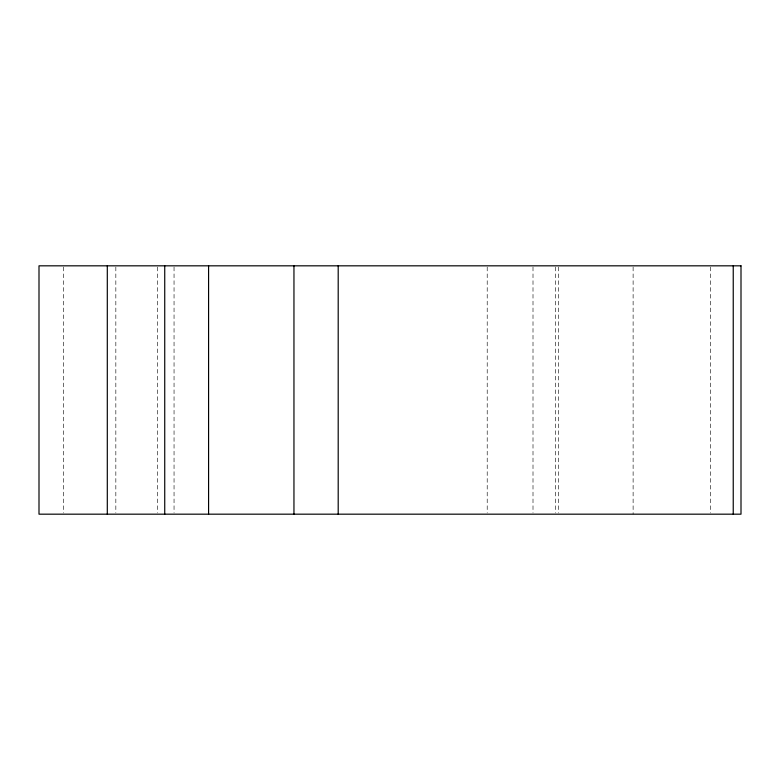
<?xml version="1.0" encoding="UTF-8"?>
<svg xmlns="http://www.w3.org/2000/svg" width="780" height="780" viewBox="0 0 780 780"><rect width="100%" height="100%" fill="white"/><g stroke="black" fill="none" stroke-linecap="round" stroke-linejoin="round"><path stroke-width="0.58" stroke-dasharray="3.9 2.92" d="M710.346 267.043L710.346 512.957M633.116 267.043L633.116 514.176M558.617 267.043L558.617 512.957M555.506 267.043L555.506 512.957M533.003 267.043L533.003 512.957M487.207 267.043L487.207 512.957M174.047 267.043L174.047 512.957M157.355 267.043L157.355 512.957M115.84 267.043L115.84 512.957M63.443 267.043L63.443 512.957"/><path stroke-width="1.17" d="M733.239 265.824L733.239 514.176M338.198 265.824L338.198 514.176M293.953 265.824L293.953 514.176M208.582 265.824L208.582 514.176M164.736 265.824L164.736 514.176M107.299 265.824L107.299 514.176M741 265.824L39 265.824L39 514.176L741 514.176L741 265.824"/></g></svg>
